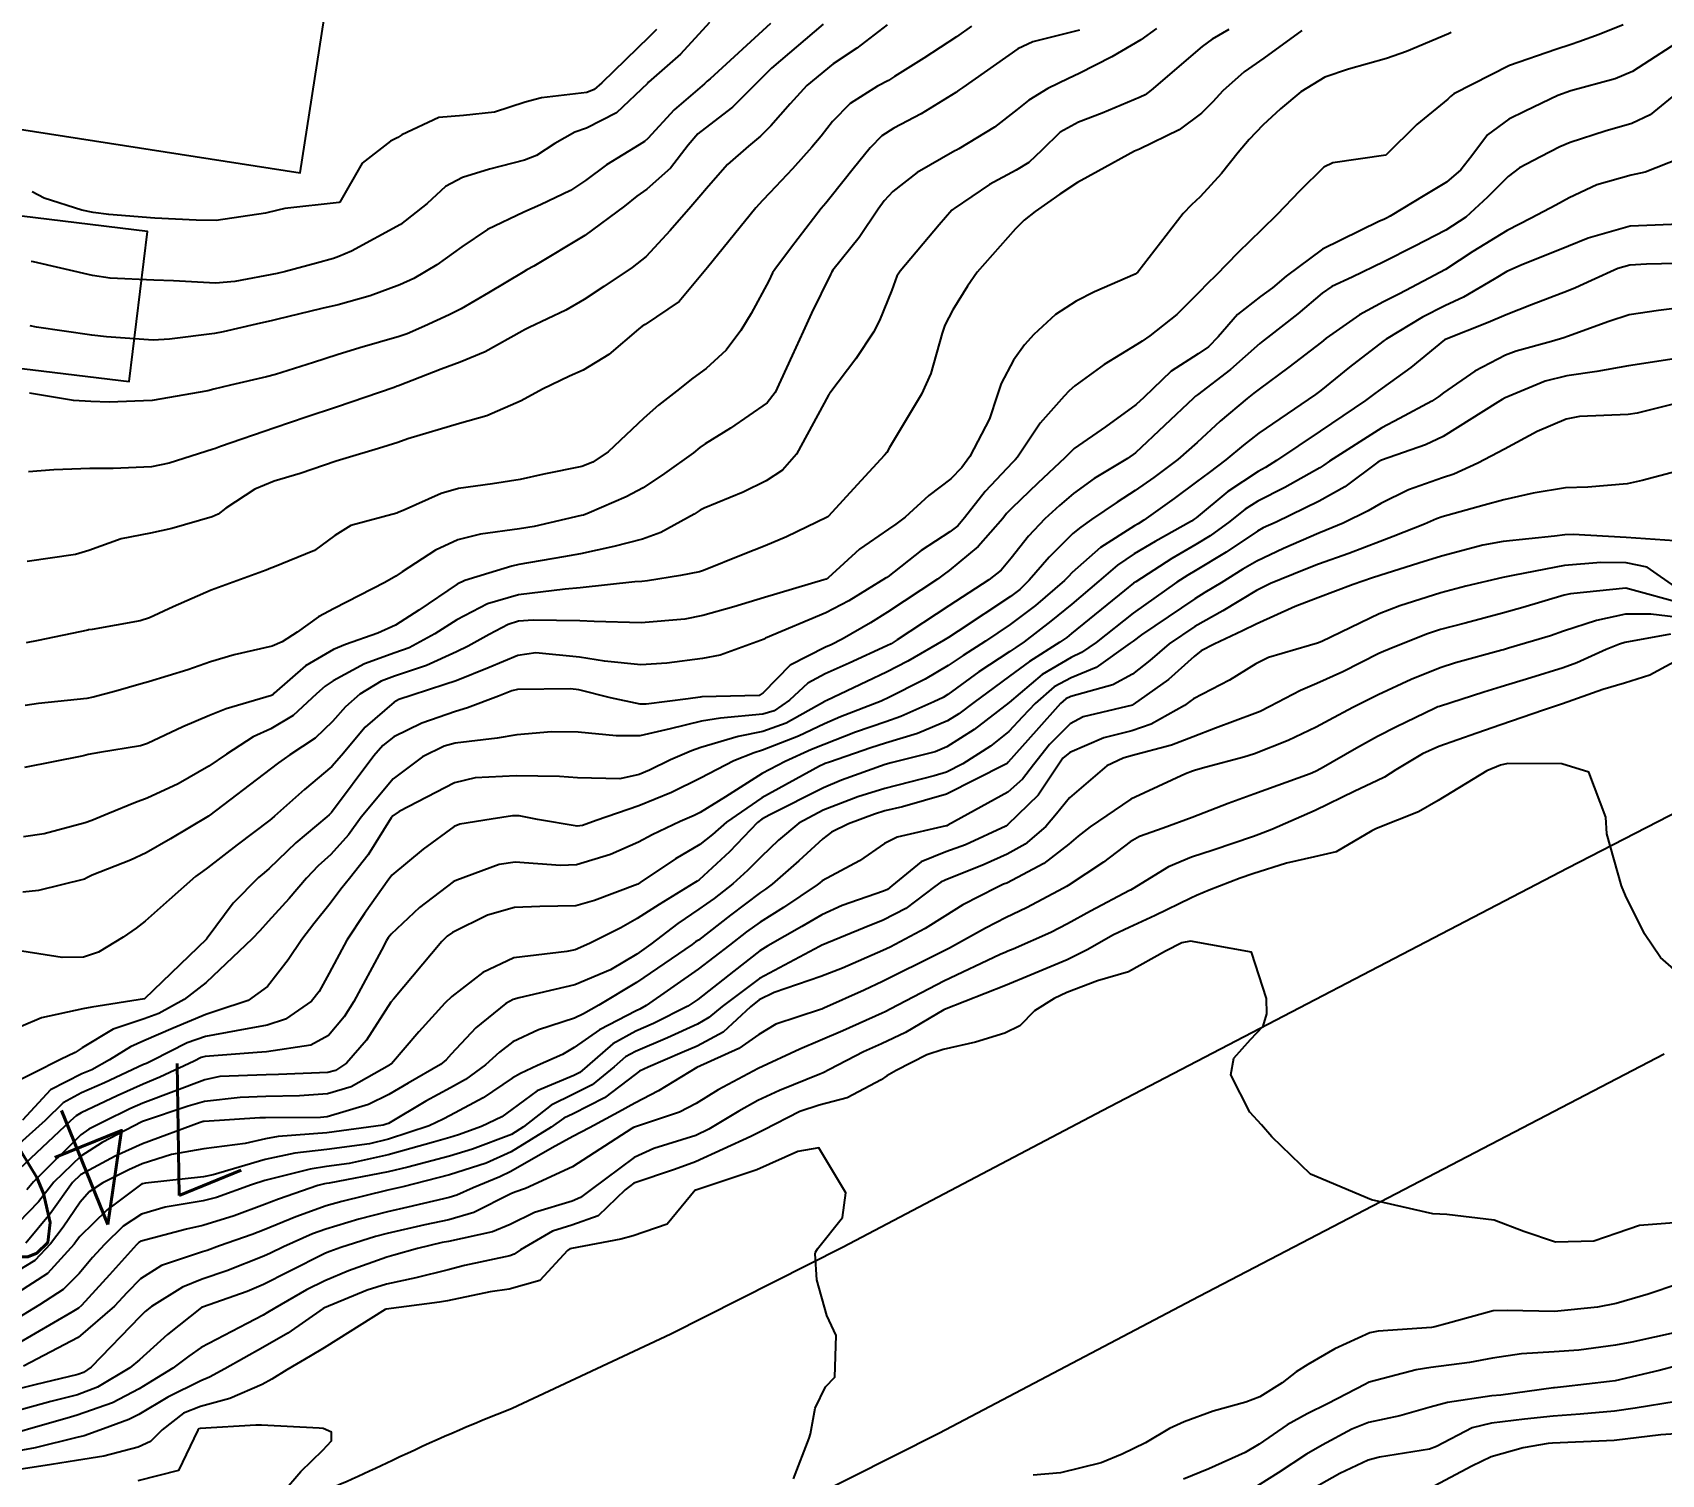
# Model space of a CAD drawing. Header units: metres. Extents: x 318500 to 325275, y 7408834 to 7428799.
# Drawn here: x 322639.7 to 322692.7, y 7418221.7 to 7418268.6 of the extents above; entities that cross this region are included whole.
import ezdxf
from ezdxf.enums import TextEntityAlignment as Align

# ---------------------------------------------------------------- set-up
doc = ezdxf.new("R2010")
doc.units = ezdxf.units.M
doc.header["$MEASUREMENT"] = 0
for name, color, linetype in [('Cotas', 45, 'Continuous'), ('Curvas de Nivel 1m', 11, 'Continuous'), ('Curvas de Nivel 5m', 15, 'Continuous'), ('Edificações', 30, 'Continuous'), ('Vias Primárias', 230, 'Continuous')]:
    doc.layers.add(name, color=color, linetype=linetype)
doc.styles.add('Style-STANDARD', font='STANDARD.shx')

msp = doc.modelspace()

# ---------------------------------------------------------------- linework, layer by layer
at = {"layer": 'Curvas de Nivel 1m', "flags": 128}
for points, elevation in [([(322691.471, 7418268.847), (322690.695, 7418268.531), (322690.032, 7418268.293), (322689.787, 7418268.208), (322689.285, 7418268.047), (322687.78, 7418267.523), (322685.962, 7418266.597), (322685.857, 7418266.511), (322685.767, 7418266.423), (322684.761, 7418265.603), (322683.771, 7418264.62), (322683.753, 7418264.607), (322682.028, 7418264.353), (322681.733, 7418264.213), (322680.946, 7418263.437), (322680.219, 7418262.672), (322679.705, 7418262.179), (322678.951, 7418261.434), (322678.227, 7418260.695), (322677.955, 7418260.428), (322677.682, 7418260.152), (322676.956, 7418259.425), (322676.074, 7418258.724), (322675.832, 7418258.553), (322675.656, 7418258.441), (322674.593, 7418257.799), (322673.635, 7418257.102), (322673.457, 7418256.938), (322673.29, 7418256.763), (322672.506, 7418255.886), (322671.774, 7418254.778), (322671.699, 7418254.689), (322671.607, 7418254.602), (322670.721, 7418253.665), (322670.047, 7418252.803), (322669.831, 7418252.551), (322669.573, 7418252.351), (322668.639, 7418251.748), (322667.551, 7418250.891), (322667.522, 7418250.869), (322667.483, 7418250.841), (322666.284, 7418250.111), (322665.539, 7418249.716), (322663.575, 7418248.889), (322663.548, 7418248.871), (322663.53, 7418248.865), (322662.096, 7418248.336), (322661.52, 7418248.228), (322660.365, 7418248.083), (322659.516, 7418248.02), (322658.336, 7418248.139), (322657.52, 7418248.275), (322656.1, 7418248.413), (322655.52, 7418248.324), (322654.582, 7418247.942), (322653.507, 7418247.509), (322653.146, 7418247.384), (322652.077, 7418247.041), (322651.65, 7418246.895), (322651.496, 7418246.808), (322650.553, 7418245.995), (322649.782, 7418245.075), (322649.466, 7418244.722), (322648.581, 7418243.967), (322647.598, 7418243.099), (322647.519, 7418243.029), (322647.448, 7418242.967), (322646.383, 7418242.168), (322645.424, 7418241.419), (322645.255, 7418241.3), (322645.027, 7418241.136), (322644.175, 7418240.382), (322643.398, 7418239.687), (322643.1, 7418239.458), (322642.677, 7418239.167), (322641.879, 7418238.681), (322641.383, 7418238.519), (322640.698, 7418238.505), (322639.385, 7418238.711)], 746), ([(322670.275, 7418268.803), (322669.786, 7418268.455), (322668.72, 7418267.766), (322667.773, 7418267.162), (322667.575, 7418267.039), (322667.223, 7418266.845), (322666.328, 7418266.288), (322665.753, 7418265.696), (322665.384, 7418265.227), (322665.082, 7418264.87), (322664.45, 7418264.158), (322663.717, 7418263.38), (322663.475, 7418263.132), (322663.26, 7418262.897), (322661.69, 7418260.946), (322660.762, 7418259.841), (322659.662, 7418259.099), (322659.56, 7418259.043), (322659.438, 7418258.943), (322658.483, 7418258.122), (322657.64, 7418257.615), (322657.202, 7418257.411), (322656.316, 7418256.99), (322655.626, 7418256.617), (322654.509, 7418256.123), (322653.619, 7418255.879), (322651.944, 7418255.376), (322651.612, 7418255.259), (322650.982, 7418255.059), (322649.932, 7418254.748), (322649.604, 7418254.647), (322648.437, 7418254.252), (322647.594, 7418254.001), (322646.957, 7418253.742), (322646.023, 7418253.123), (322645.773, 7418252.931), (322645.576, 7418252.84), (322644.264, 7418252.455), (322643.567, 7418252.304), (322642.615, 7418252.119), (322641.558, 7418251.74), (322641.133, 7418251.609), (322639.553, 7418251.388)], 752), ([(322667.537, 7418268.843), (322666.543, 7418268.091), (322665.777, 7418267.576), (322664.921, 7418266.873), (322664.372, 7418266.27), (322663.75, 7418265.556), (322663.414, 7418265.226), (322663.022, 7418264.901), (322662.343, 7418264.299), (322661.72, 7418263.6), (322661.409, 7418263.228), (322661.145, 7418262.926), (322660.478, 7418262.157), (322659.694, 7418261.311), (322659.239, 7418260.947), (322658.311, 7418260.33), (322657.674, 7418259.912), (322657.081, 7418259.567), (322655.884, 7418258.997), (322655.732, 7418258.925), (322655.658, 7418258.883), (322654.454, 7418258.206), (322653.643, 7418257.875), (322653.02, 7418257.648), (322651.631, 7418257.102), (322651.594, 7418257.087), (322651.492, 7418257.052), (322649.623, 7418256.403), (322648.633, 7418256.077), (322647.616, 7418255.737), (322645.843, 7418255.127), (322645.678, 7418255.06), (322645.609, 7418255.036), (322644.17, 7418254.583), (322643.6, 7418254.471), (322642.357, 7418254.414), (322641.598, 7418254.408), (322640.427, 7418254.368), (322639.596, 7418254.308)], 753), ([(322665.455, 7418268.865), (322663.775, 7418267.432), (322663.23, 7418266.898), (322662.5, 7418266.167), (322661.75, 7418265.596), (322661.374, 7418265.295), (322661.062, 7418264.927), (322660.479, 7418264.182), (322659.718, 7418263.503), (322659.393, 7418263.267), (322658.991, 7418262.951), (322657.7, 7418261.995), (322656.034, 7418260.995), (322655.814, 7418260.873), (322655.687, 7418260.8), (322654.563, 7418260.125), (322653.669, 7418259.61), (322653.283, 7418259.409), (322652.486, 7418259.038), (322651.914, 7418258.788), (322651.655, 7418258.702), (322650.379, 7418258.339), (322649.645, 7418258.108), (322648.873, 7418257.856), (322647.636, 7418257.471), (322647.346, 7418257.392), (322646.172, 7418257.122), (322645.629, 7418256.991), (322645.436, 7418256.941), (322643.625, 7418256.622), (322642.223, 7418256.575), (322641.624, 7418256.588), (322641.064, 7418256.628), (322639.627, 7418256.862)], 754), ([(322661.75, 7418268.92), (322660.813, 7418267.896), (322659.77, 7418266.978), (322659.731, 7418266.941), (322658.73, 7418265.981), (322657.748, 7418265.481), (322657.373, 7418265.349), (322656.722, 7418264.985), (322656.129, 7418264.599), (322655.732, 7418264.437), (322654.593, 7418264.146), (322653.723, 7418263.88), (322653.163, 7418263.583), (322652.565, 7418263.037), (322651.703, 7418262.353), (322650.107, 7418261.486), (322649.692, 7418261.304), (322649.526, 7418261.247), (322648.973, 7418261.087), (322647.962, 7418260.821), (322647.685, 7418260.76), (322646.308, 7418260.493), (322645.68, 7418260.444), (322644.314, 7418260.517), (322643.681, 7418260.541), (322642.251, 7418260.604), (322641.683, 7418260.687), (322639.764, 7418261.133), (322639.689, 7418261.15)], 756), ([(322685.881, 7418268.599), (322685.789, 7418268.547), (322684.424, 7418267.973), (322683.781, 7418267.75), (322682.544, 7418267.405), (322681.775, 7418267.145), (322680.99, 7418266.662), (322680.324, 7418266.109), (322679.754, 7418265.583), (322679.313, 7418265.118), (322678.946, 7418264.688), (322678.41, 7418264.013), (322677.718, 7418263.245), (322677.432, 7418262.986), (322677.157, 7418262.708), (322675.691, 7418260.797), (322675.597, 7418260.731), (322674.277, 7418260.155), (322673.676, 7418259.855), (322673.011, 7418259.425), (322672.301, 7418258.774), (322672.001, 7418258.43), (322671.647, 7418257.932), (322671.243, 7418257.179), (322671.106, 7418256.788), (322670.859, 7418256.028), (322670.227, 7418254.801), (322669.966, 7418254.443), (322669.599, 7418254.08), (322668.883, 7418253.529), (322668.113, 7418252.832), (322667.815, 7418252.597), (322667.574, 7418252.442), (322666.628, 7418251.785), (322665.617, 7418250.859), (322665.579, 7418250.831), (322665.55, 7418250.815), (322665.474, 7418250.786), (322663.543, 7418250.21), (322662.542, 7418249.907), (322661.537, 7418249.631), (322660.949, 7418249.513), (322659.534, 7418249.387), (322658.006, 7418249.434), (322657.535, 7418249.456), (322656.02, 7418249.478), (322655.534, 7418249.44), (322655.2, 7418249.337), (322654.584, 7418249.009), (322653.906, 7418248.634), (322653.521, 7418248.446), (322652.543, 7418248.006), (322651.509, 7418247.656), (322651.072, 7418247.491), (322650.38, 7418247.067), (322649.909, 7418246.659), (322649.487, 7418246.185), (322648.923, 7418245.641), (322648.101, 7418245.094), (322647.731, 7418244.834), (322647.465, 7418244.629), (322645.494, 7418243.129), (322645.467, 7418243.112), (322645.45, 7418243.097), (322644.22, 7418242.366), (322643.431, 7418241.91), (322642.919, 7418241.674), (322641.667, 7418241.178), (322641.502, 7418241.096), (322641.418, 7418241.053), (322639.928, 7418240.686), (322639.411, 7418240.627)], 747), ([(322681.026, 7418268.661), (322679.781, 7418267.765), (322679.151, 7418267.311), (322678.457, 7418266.693), (322678.125, 7418266.336), (322677.759, 7418265.966), (322677.032, 7418265.429), (322675.741, 7418264.799), (322675.692, 7418264.78), (322675.579, 7418264.732), (322674.396, 7418264.084), (322673.724, 7418263.72), (322673.147, 7418263.337), (322672.343, 7418262.774), (322671.992, 7418262.492), (322671.704, 7418262.204), (322670.461, 7418260.798), (322670.141, 7418260.345), (322669.671, 7418259.575), (322669.405, 7418259.073), (322669.32, 7418258.815), (322668.954, 7418257.506), (322668.648, 7418256.825), (322667.612, 7418255.09), (322667.519, 7418254.932), (322667.449, 7418254.842), (322666.562, 7418253.884), (322665.626, 7418252.86), (322665.601, 7418252.839), (322665.579, 7418252.825), (322664.261, 7418252.189), (322663.565, 7418251.896), (322662.844, 7418251.618), (322661.553, 7418251.091), (322661.424, 7418251.049), (322660.807, 7418250.927), (322659.734, 7418250.753), (322659.548, 7418250.736), (322659.325, 7418250.721), (322657.546, 7418250.534), (322657.054, 7418250.486), (322655.543, 7418250.297), (322654.536, 7418250.014), (322653.535, 7418249.494), (322652.815, 7418249.031), (322651.986, 7418248.581), (322651.52, 7418248.415), (322650.526, 7418248.053), (322649.506, 7418247.507), (322649.251, 7418247.335), (322648.966, 7418247.085), (322648.207, 7418246.376), (322647.483, 7418245.946), (322646.907, 7418245.68), (322646.039, 7418245.121), (322645.466, 7418244.725), (322644.473, 7418244.157), (322643.455, 7418243.691), (322643.075, 7418243.543), (322642.179, 7418243.173), (322641.664, 7418242.961), (322641.446, 7418242.887), (322640.11, 7418242.529), (322639.438, 7418242.43)], 748), ([(322678.643, 7418268.691), (322678.102, 7418268.381), (322677.784, 7418268.14), (322676.116, 7418266.725), (322675.922, 7418266.573), (322675.766, 7418266.49), (322674.531, 7418265.976), (322673.754, 7418265.682), (322673.163, 7418265.352), (322672.561, 7418264.772), (322672.144, 7418264.366), (322671.73, 7418264.113), (322670.863, 7418263.652), (322669.711, 7418262.873), (322669.675, 7418262.846), (322669.633, 7418262.811), (322669.224, 7418262.336), (322667.952, 7418260.836), (322667.852, 7418260.673), (322667.681, 7418260.215), (322667.283, 7418259.227), (322667.085, 7418258.846), (322666.517, 7418257.982), (322665.663, 7418256.86), (322665.649, 7418256.84), (322665.629, 7418256.801), (322664.578, 7418254.875), (322664.123, 7418254.361), (322663.597, 7418254.007), (322662.849, 7418253.643), (322661.583, 7418253.123), (322661.452, 7418253.052), (322661.251, 7418252.923), (322660.175, 7418252.33), (322659.568, 7418252.117), (322658.641, 7418251.877), (322657.56, 7418251.641), (322657, 7418251.537), (322655.554, 7418251.287), (322655.318, 7418251.238), (322654.574, 7418251.01), (322653.794, 7418250.771), (322653.546, 7418250.654), (322652.297, 7418249.798), (322651.533, 7418249.31), (322650.96, 7418249.059), (322649.915, 7418248.684), (322649.522, 7418248.525), (322648.61, 7418247.992), (322647.596, 7418247.099), (322647.547, 7418247.052), (322647.499, 7418247.029), (322646.025, 7418246.589), (322645.489, 7418246.38), (322644.619, 7418246.006), (322643.475, 7418245.469), (322643.245, 7418245.391), (322641.907, 7418245.176), (322641.537, 7418245.112), (322641.469, 7418245.091), (322641.335, 7418245.049), (322639.465, 7418244.686)], 749), ([(322673.789, 7418268.671), (322672.273, 7418268.287), (322671.783, 7418268.061), (322669.994, 7418266.807), (322669.861, 7418266.716), (322669.768, 7418266.648), (322668.638, 7418265.946), (322667.75, 7418265.482), (322667.355, 7418265.235), (322666.978, 7418264.848), (322666.424, 7418264.159), (322665.716, 7418263.26), (322665.534, 7418263.041), (322665.388, 7418262.865), (322664.385, 7418261.568), (322663.874, 7418260.887), (322663.804, 7418260.772), (322663.684, 7418260.522), (322663.108, 7418259.459), (322662.774, 7418258.903), (322662.3, 7418258.261), (322661.641, 7418257.669), (322661.214, 7418257.346), (322660.684, 7418256.929), (322660.092, 7418256.469), (322659.621, 7418256.05), (322658.454, 7418254.957), (322657.954, 7418254.615), (322657.603, 7418254.482), (322656.365, 7418254.222), (322655.596, 7418254.05), (322654.689, 7418253.913), (322653.591, 7418253.766), (322653.02, 7418253.597), (322651.788, 7418253.047), (322651.642, 7418252.986), (322651.579, 7418252.963), (322650.084, 7418252.561), (322649.567, 7418252.23), (322648.903, 7418251.743), (322647.551, 7418251.196), (322647.485, 7418251.167), (322647.333, 7418251.103), (322645.543, 7418250.452), (322644.303, 7418249.914), (322643.534, 7418249.555), (322643.235, 7418249.461), (322641.671, 7418249.179), (322641.547, 7418249.163), (322641.53, 7418249.156), (322639.916, 7418248.812), (322639.523, 7418248.742)], 751), ([(322660.031, 7418268.694), (322659.785, 7418268.457), (322658.253, 7418266.963), (322657.997, 7418266.736), (322657.765, 7418266.647), (322656.286, 7418266.469), (322655.76, 7418266.327), (322654.761, 7418266.004), (322653.753, 7418265.895), (322652.952, 7418265.832), (322651.743, 7418265.269), (322651.612, 7418265.181), (322651.37, 7418265.056), (322650.452, 7418264.346), (322649.73, 7418263.08), (322649.71, 7418263.07), (322647.94, 7418262.865), (322647.707, 7418262.817), (322647.314, 7418262.713), (322645.704, 7418262.485), (322645.05, 7418262.487), (322643.704, 7418262.558), (322642.21, 7418262.67), (322641.706, 7418262.736), (322641.337, 7418262.816), (322640.109, 7418263.204), (322639.713, 7418263.416)], 757), ([(322693.069, 7418266.501), (322692.353, 7418265.919), (322691.757, 7418265.634), (322690.895, 7418265.386), (322689.747, 7418265.02), (322689.415, 7418264.875), (322688.785, 7418264.554), (322688.108, 7418264.191), (322687.73, 7418263.909), (322687.058, 7418263.242), (322686.359, 7418262.59), (322685.706, 7418262.161), (322684.672, 7418261.639), (322683.695, 7418261.134), (322682.658, 7418260.635), (322682.002, 7418260.328), (322681.682, 7418260.113), (322680.887, 7418259.447), (322679.909, 7418258.676), (322679.768, 7418258.568), (322679.657, 7418258.477), (322678.699, 7418257.634), (322677.632, 7418256.812), (322677.567, 7418256.765), (322677.496, 7418256.702), (322675.612, 7418254.924), (322675.351, 7418254.734), (322674.268, 7418254.082), (322673.593, 7418253.6), (322673.143, 7418253.209), (322672.665, 7418252.769), (322672.131, 7418252.215), (322671.561, 7418251.491), (322671.237, 7418251.103), (322670.839, 7418250.791), (322669.541, 7418249.946), (322667.861, 7418248.835), (322667.658, 7418248.708), (322667.527, 7418248.645), (322666.293, 7418248.077), (322665.513, 7418247.737), (322664.952, 7418247.424), (322664.356, 7418246.877), (322663.854, 7418246.525), (322663.493, 7418246.421), (322662.113, 7418246.288), (322661.489, 7418246.19), (322660.477, 7418245.938), (322659.482, 7418245.717), (322658.718, 7418245.715), (322657.483, 7418245.837), (322656.616, 7418245.85), (322655.481, 7418245.746), (322654.845, 7418245.641), (322653.477, 7418245.476), (322653.119, 7418245.382), (322652.411, 7418245.036), (322651.463, 7418244.321), (322650.424, 7418243.065), (322650.014, 7418242.499), (322649.432, 7418241.859), (322649.024, 7418241.486), (322648.639, 7418241.088), (322648.077, 7418240.427), (322647.399, 7418239.67), (322647.124, 7418239.374), (322646.873, 7418239.108), (322645.376, 7418237.692), (322644.661, 7418237.141), (322643.836, 7418236.679), (322643.36, 7418236.506), (322642.358, 7418236.167), (322641.346, 7418235.563), (322641.118, 7418235.409), (322640.644, 7418235.19), (322639.78, 7418234.757), (322639.33, 7418234.523)], 744), ([(322693.324, 7418264.496), (322692.19, 7418264.056), (322691.731, 7418263.951), (322690.621, 7418263.637), (322689.72, 7418263.216), (322689.288, 7418262.975), (322688.488, 7418262.558), (322687.706, 7418262.155), (322686.586, 7418261.474), (322685.693, 7418260.891), (322685.509, 7418260.785), (322685.169, 7418260.605), (322684.202, 7418260.095), (322683.678, 7418259.832), (322682.897, 7418259.406), (322681.815, 7418258.648), (322681.729, 7418258.579), (322681.658, 7418258.523), (322680.604, 7418257.708), (322679.635, 7418256.997), (322679.456, 7418256.858), (322679.239, 7418256.684), (322678.363, 7418255.952), (322677.616, 7418255.257), (322676.993, 7418254.709), (322676.204, 7418254.118), (322675.595, 7418253.7), (322675.011, 7418253.317), (322674.178, 7418252.751), (322673.828, 7418252.504), (322673.573, 7418252.302), (322672.801, 7418251.528), (322672.153, 7418250.774), (322671.849, 7418250.475), (322671.545, 7418250.249), (322669.846, 7418249.119), (322669.531, 7418248.913), (322669.367, 7418248.812), (322668.209, 7418248.14), (322667.514, 7418247.785), (322666.872, 7418247.484), (322665.566, 7418246.859), (322665.52, 7418246.839), (322665.5, 7418246.83), (322664.245, 7418246.122), (322663.485, 7418245.861), (322662.688, 7418245.696), (322661.476, 7418245.337), (322661.17, 7418245.228), (322660.488, 7418244.93), (322659.804, 7418244.599), (322659.465, 7418244.461), (322658.831, 7418244.317), (322657.464, 7418244.344), (322656.878, 7418244.393), (322655.464, 7418244.412), (322654.125, 7418244.352), (322653.462, 7418244.184), (322651.656, 7418243.25), (322651.451, 7418243.115), (322651.398, 7418243.051), (322650.651, 7418241.842), (322650.041, 7418241.071), (322649.763, 7418240.727), (322649.408, 7418240.257), (322648.88, 7418239.603), (322648.49, 7418239.089), (322648.047, 7418238.43), (322647.375, 7418237.556), (322646.741, 7418237.109), (322645.723, 7418236.766), (322645.363, 7418236.653), (322644.3, 7418236.201), (322643.349, 7418235.789), (322642.917, 7418235.594), (322642.234, 7418235.171), (322641.662, 7418234.85), (322641.333, 7418234.718), (322640.318, 7418234.203), (322639.408, 7418233.209)], 743), ([(322693.591, 7418262.374), (322691.708, 7418262.291), (322690.334, 7418261.903), (322689.701, 7418261.644), (322688.162, 7418261.031), (322687.692, 7418260.819), (322687.283, 7418260.576), (322686.284, 7418259.988), (322685.677, 7418259.701), (322684.944, 7418259.334), (322683.765, 7418258.619), (322683.704, 7418258.575), (322683.659, 7418258.542), (322682.573, 7418257.709), (322681.635, 7418256.953), (322681.464, 7418256.821), (322681.229, 7418256.656), (322679.619, 7418255.563), (322679.128, 7418255.172), (322678.549, 7418254.691), (322678.013, 7418254.287), (322677.599, 7418253.981), (322676.866, 7418253.435), (322675.878, 7418252.726), (322675.695, 7418252.611), (322675.577, 7418252.543), (322674.472, 7418251.841), (322673.554, 7418251.026), (322673.426, 7418250.887), (322673.297, 7418250.763), (322672.354, 7418249.96), (322671.536, 7418249.332), (322670.731, 7418248.792), (322670, 7418248.325), (322669.518, 7418248.003), (322668.772, 7418247.561), (322667.501, 7418246.916), (322667.448, 7418246.894), (322667.333, 7418246.842), (322666.01, 7418246.337), (322665.489, 7418246.11), (322664.653, 7418245.702), (322663.475, 7418245.245), (322663.204, 7418245.164), (322662.541, 7418244.904), (322661.464, 7418244.336), (322660.517, 7418243.871), (322659.455, 7418243.442), (322658.061, 7418242.961), (322657.617, 7418242.798), (322657.447, 7418242.777), (322656.16, 7418242.989), (322655.562, 7418243.11), (322655.451, 7418243.116), (322655.342, 7418243.11), (322654.646, 7418243.008), (322653.63, 7418242.836), (322653.446, 7418242.762), (322652.438, 7418242.032), (322651.422, 7418241.177), (322651.363, 7418241.108), (322651.325, 7418241.051), (322650.527, 7418239.94), (322649.955, 7418239.072), (322649.379, 7418237.997), (322649.055, 7418237.401), (322648.805, 7418237.086), (322647.958, 7418236.497), (322647.358, 7418236.302), (322646.355, 7418236.114), (322645.352, 7418235.929), (322644.762, 7418235.725), (322643.633, 7418235.156), (322643.437, 7418235.06), (322643.338, 7418235.019), (322642.075, 7418234.426), (322641.324, 7418234.103), (322640.73, 7418233.777), (322640.138, 7418233.198), (322639.302, 7418232.458)], 742), ([(322693.696, 7418261.096), (322692.24, 7418261.056), (322691.695, 7418261.027), (322691.304, 7418260.914), (322690.448, 7418260.532), (322689.93, 7418260.294), (322689.685, 7418260.188), (322688.495, 7418259.741), (322687.673, 7418259.414), (322687.088, 7418259.16), (322685.66, 7418258.6), (322684.563, 7418257.694), (322683.636, 7418257.029), (322683.4, 7418256.857), (322683.088, 7418256.628), (322681.62, 7418255.631), (322680.203, 7418254.671), (322679.836, 7418254.447), (322679.605, 7418254.318), (322678.62, 7418253.664), (322677.582, 7418252.809), (322677.522, 7418252.76), (322677.428, 7418252.702), (322676.25, 7418252.04), (322675.564, 7418251.633), (322675.028, 7418251.268), (322674.416, 7418250.747), (322673.542, 7418249.996), (322672.862, 7418249.441), (322671.99, 7418248.775), (322671.718, 7418248.587), (322671.525, 7418248.455), (322670.516, 7418247.794), (322669.504, 7418247.063), (322669.349, 7418246.965), (322669.053, 7418246.817), (322667.977, 7418246.348), (322667.49, 7418246.174), (322666.501, 7418245.834), (322665.479, 7418245.436), (322665.076, 7418245.266), (322664.21, 7418244.879), (322663.466, 7418244.49), (322662.278, 7418243.727), (322661.453, 7418243.225), (322661.25, 7418243.124), (322660.797, 7418242.927), (322659.888, 7418242.491), (322659.44, 7418242.257), (322658.537, 7418241.85), (322657.428, 7418241.523), (322656.906, 7418241.5), (322655.429, 7418241.604), (322654.906, 7418241.527), (322653.534, 7418241.019), (322653.453, 7418240.986), (322653.419, 7418240.969), (322652.318, 7418240.125), (322651.393, 7418239.259), (322651.297, 7418239.145), (322651.24, 7418239.052), (322651.08, 7418238.747), (322650.187, 7418237.068), (322649.866, 7418236.569), (322649.353, 7418235.967), (322648.779, 7418235.656), (322647.345, 7418235.434), (322647.039, 7418235.41), (322645.342, 7418235.286), (322645.221, 7418235.253), (322644.991, 7418235.135), (322643.874, 7418234.61), (322643.328, 7418234.379), (322642.485, 7418234.006), (322641.314, 7418233.451), (322641.145, 7418233.35), (322640.965, 7418233.185), (322639.294, 7418231.614)], 741), ([(322693.14, 7418257.983), (322691.652, 7418257.754), (322690.618, 7418257.563), (322689.643, 7418257.427), (322688.934, 7418257.258), (322687.632, 7418256.71), (322687.542, 7418256.661), (322687.403, 7418256.573), (322685.619, 7418255.457), (322685.043, 7418255.179), (322683.611, 7418254.686), (322683.495, 7418254.622), (322682.418, 7418253.817), (322681.59, 7418253.348), (322681.123, 7418253.121), (322680.185, 7418252.671), (322679.769, 7418252.486), (322679.575, 7418252.376), (322678.562, 7418251.694), (322677.556, 7418251.085), (322677.315, 7418250.942), (322676.954, 7418250.709), (322675.54, 7418249.701), (322674.334, 7418248.748), (322673.858, 7418248.422), (322673.522, 7418248.258), (322672.578, 7418247.706), (322671.5, 7418246.794), (322670.366, 7418245.917), (322669.478, 7418245.352), (322669.095, 7418245.197), (322667.66, 7418244.837), (322667.469, 7418244.784), (322666.046, 7418244.272), (322665.462, 7418244.025), (322663.715, 7418243.148), (322663.451, 7418243.001), (322663.311, 7418242.892), (322662.402, 7418241.939), (322661.422, 7418241.035), (322661.356, 7418240.985), (322661.245, 7418240.922), (322660.11, 7418240.233), (322659.402, 7418239.772), (322658.872, 7418239.474), (322657.852, 7418238.963), (322657.388, 7418238.755), (322657.116, 7418238.703), (322655.385, 7418238.497), (322654.383, 7418238.013), (322653.372, 7418237.234), (322653.144, 7418237.023), (322652.302, 7418236.09), (322651.408, 7418235.049), (322651.369, 7418235.02), (322651.339, 7418235.001), (322650.097, 7418234.3), (322649.325, 7418234.069), (322648.413, 7418233.999), (322647.323, 7418233.983), (322646.481, 7418233.954), (322645.32, 7418233.814), (322644.792, 7418233.664), (322643.31, 7418233.173), (322643.284, 7418233.16), (322641.991, 7418232.485), (322641.299, 7418232.038), (322640.428, 7418231.193), (322639.921, 7418230.56), (322639.27, 7418229.887)], 739), ([(322693.06, 7418256.499), (322691.936, 7418256.215), (322691.635, 7418256.168), (322690.06, 7418256.102), (322689.625, 7418256.022), (322688.678, 7418255.611), (322687.615, 7418255.039), (322686.753, 7418254.583), (322685.968, 7418254.232), (322685.603, 7418254.103), (322684.493, 7418253.714), (322683.59, 7418253.273), (322683.178, 7418253.035), (322682.366, 7418252.638), (322681.813, 7418252.41), (322681.575, 7418252.311), (322680.424, 7418251.81), (322679.561, 7418251.402), (322679.101, 7418251.141), (322678.394, 7418250.692), (322677.869, 7418250.374), (322677.545, 7418250.174), (322675.803, 7418248.996), (322675.531, 7418248.8), (322675.442, 7418248.731), (322674.327, 7418247.939), (322673.513, 7418247.599), (322672.961, 7418247.313), (322672.344, 7418246.772), (322671.937, 7418246.332), (322671.486, 7418245.859), (322670.893, 7418245.374), (322669.995, 7418244.802), (322669.467, 7418244.537), (322669.062, 7418244.412), (322667.462, 7418244.001), (322666.582, 7418243.726), (322665.454, 7418243.299), (322664.663, 7418242.872), (322663.998, 7418242.326), (322663.433, 7418241.782), (322662.988, 7418241.335), (322662.508, 7418240.904), (322661.902, 7418240.423), (322661.407, 7418240.076), (322660.719, 7418239.608), (322659.844, 7418238.935), (322659.387, 7418238.608), (322658.529, 7418238.1), (322657.376, 7418237.611), (322655.566, 7418237.191), (322655.371, 7418237.136), (322655.13, 7418237.002), (322654.152, 7418236.218), (322653.345, 7418235.359), (322653.19, 7418235.175), (322652.997, 7418235.025), (322651.953, 7418234.418), (322651.325, 7418234.048), (322650.66, 7418233.72), (322649.314, 7418233.325), (322649.097, 7418233.298), (322647.313, 7418233.293), (322647.127, 7418233.289), (322645.311, 7418233.171), (322645.276, 7418233.165), (322645.186, 7418233.132), (322643.303, 7418232.438), (322642.422, 7418232.045), (322641.293, 7418231.435), (322641.026, 7418231.184), (322640.305, 7418230.164), (322639.507, 7418229.206)], 738), ([(322693.609, 7418254.427), (322692.095, 7418254.02), (322691.601, 7418253.908), (322690.328, 7418253.804), (322689.599, 7418253.778), (322688.545, 7418253.607), (322687.592, 7418253.391), (322686.954, 7418253.215), (322685.584, 7418252.834), (322685.408, 7418252.776), (322685.011, 7418252.606), (322683.991, 7418252.199), (322683.571, 7418252.036), (322682.551, 7418251.649), (322681.56, 7418251.296), (322681.096, 7418251.118), (322679.999, 7418250.673), (322679.548, 7418250.439), (322678.453, 7418249.779), (322677.536, 7418249.277), (322676.705, 7418248.712), (322676.077, 7418248.166), (322675.515, 7418247.719), (322674.872, 7418247.378), (322673.504, 7418246.995), (322673.344, 7418246.92), (322673.168, 7418246.763), (322672.376, 7418245.881), (322671.471, 7418244.857), (322671.432, 7418244.819), (322671.37, 7418244.782), (322669.46, 7418243.82), (322668.033, 7418243.409), (322667.454, 7418243.27), (322667.125, 7418243.171), (322666.276, 7418242.852), (322665.727, 7418242.576), (322665.442, 7418242.359), (322664.659, 7418241.644), (322663.796, 7418240.884), (322663.578, 7418240.727), (322663.416, 7418240.616), (322662.431, 7418239.878), (322661.392, 7418239.073), (322661.302, 7418239.011), (322661.184, 7418238.922), (322659.377, 7418237.686), (322658.156, 7418236.958), (322657.659, 7418236.672), (322657.363, 7418236.529), (322656.189, 7418236.156), (322655.351, 7418235.761), (322654.925, 7418235.426), (322654.462, 7418235.009), (322653.813, 7418234.535), (322653.329, 7418234.267), (322652.526, 7418233.828), (322651.311, 7418233.103), (322651.272, 7418233.089), (322651.14, 7418233.053), (322649.307, 7418232.797), (322647.723, 7418232.679), (322647.305, 7418232.609), (322646.643, 7418232.449), (322645.301, 7418232.275), (322644.249, 7418232.096), (322643.296, 7418231.791), (322642.861, 7418231.598), (322642.021, 7418231.173), (322641.578, 7418230.884), (322641.28, 7418230.54), (322640.725, 7418229.731), (322640.319, 7418229.194), (322639.802, 7418228.652), (322639.247, 7418228.311)], 737), ([(322693.141, 7418252.062), (322691.576, 7418252.167), (322689.847, 7418252.268), (322689.577, 7418252.257), (322689.244, 7418252.212), (322687.575, 7418252.035), (322686.909, 7418251.919), (322685.564, 7418251.563), (322684.832, 7418251.336), (322683.555, 7418250.931), (322683.323, 7418250.854), (322682.687, 7418250.633), (322681.546, 7418250.205), (322680.801, 7418249.92), (322679.537, 7418249.345), (322679.093, 7418249.126), (322678.168, 7418248.694), (322677.748, 7418248.477), (322677.524, 7418248.295), (322676.681, 7418247.544), (322675.53, 7418246.73), (322675.513, 7418246.717), (322673.911, 7418246.337), (322673.49, 7418246.105), (322672.814, 7418245.432), (322672.294, 7418244.772), (322671.939, 7418244.301), (322671.461, 7418243.887), (322669.507, 7418242.809), (322669.469, 7418242.79), (322669.45, 7418242.785), (322667.856, 7418242.421), (322667.441, 7418242.208), (322666.636, 7418241.644), (322665.422, 7418240.996), (322665.345, 7418240.937), (322665.251, 7418240.863), (322664.159, 7418240.129), (322663.401, 7418239.651), (322662.955, 7418239.338), (322662.403, 7418238.905), (322661.382, 7418238.127), (322659.688, 7418236.937), (322659.484, 7418236.824), (322659.367, 7418236.772), (322658.17, 7418236.146), (322657.349, 7418235.578), (322656.969, 7418235.352), (322656.156, 7418234.988), (322655.599, 7418234.733), (322655.334, 7418234.576), (322654.391, 7418233.942), (322653.315, 7418233.367), (322653.091, 7418233.246), (322652.629, 7418233.03), (322651.305, 7418232.589), (322650.689, 7418232.444), (322649.302, 7418232.253), (322648.258, 7418232.133), (322647.298, 7418231.929), (322645.605, 7418231.437), (322645.292, 7418231.373), (322643.402, 7418231.158), (322643.306, 7418231.144), (322643.29, 7418231.142), (322642.153, 7418230.295), (322641.264, 7418229.427), (322641.156, 7418229.287), (322641.081, 7418229.183), (322640.22, 7418228.22), (322639.236, 7418227.591)], 736), ([(322693.552, 7418249.979), (322691.56, 7418250.52), (322689.762, 7418250.333), (322689.556, 7418250.292), (322688.216, 7418249.894), (322687.547, 7418249.706), (322686.338, 7418249.384), (322685.536, 7418249.169), (322685.108, 7418249.031), (322684.047, 7418248.615), (322683.684, 7418248.462), (322683.527, 7418248.392), (322682.356, 7418247.799), (322681.512, 7418247.418), (322680.979, 7418247.187), (322679.979, 7418246.673), (322679.665, 7418246.51), (322679.496, 7418246.443), (322678.218, 7418245.964), (322677.485, 7418245.679), (322676.783, 7418245.408), (322675.475, 7418245.065), (322675.215, 7418244.993), (322674.677, 7418244.742), (322673.459, 7418243.695), (322673.045, 7418243.173), (322672.698, 7418242.768), (322672.02, 7418242.195), (322671.436, 7418241.86), (322670.69, 7418241.532), (322669.423, 7418241.023), (322669.278, 7418240.956), (322669.088, 7418240.815), (322668.137, 7418240.101), (322667.403, 7418239.715), (322666.78, 7418239.466), (322665.39, 7418238.89), (322665.372, 7418238.879), (322665.334, 7418238.861), (322663.379, 7418237.818), (322662.167, 7418236.908), (322661.732, 7418236.547), (322661.361, 7418236.331), (322660.391, 7418235.893), (322659.348, 7418235.449), (322659.02, 7418235.27), (322658.648, 7418234.95), (322657.935, 7418234.357), (322657.326, 7418234.055), (322656.597, 7418233.704), (322655.697, 7418232.994), (322655.308, 7418232.751), (322654.042, 7418232.273), (322653.3, 7418232.042), (322651.938, 7418231.682), (322651.295, 7418231.531), (322649.376, 7418231.164), (322649.291, 7418231.151), (322649.229, 7418231.142), (322649.009, 7418231.083), (322647.735, 7418230.643), (322647.281, 7418230.471), (322646.29, 7418230.099), (322645.27, 7418229.788), (322644.743, 7418229.663), (322643.262, 7418229.277), (322643.188, 7418229.234), (322643.112, 7418229.161), (322642.235, 7418228.176), (322641.328, 7418227.179), (322641.229, 7418227.095), (322641.01, 7418226.965), (322639.217, 7418225.925)], 734), ([(322693.546, 7418249.532), (322692.377, 7418249.678), (322691.547, 7418249.67), (322690.605, 7418249.468), (322689.539, 7418249.119), (322689.11, 7418248.973), (322687.748, 7418248.567), (322687.583, 7418248.516), (322687.529, 7418248.502), (322686.021, 7418248.094), (322685.52, 7418247.93), (322684.578, 7418247.545), (322683.506, 7418247.049), (322683.223, 7418246.906), (322682.682, 7418246.632), (322681.914, 7418246.223), (322681.49, 7418245.995), (322680.582, 7418245.565), (322679.477, 7418245.133), (322679.135, 7418245.023), (322677.905, 7418244.696), (322677.568, 7418244.6), (322677.469, 7418244.564), (322677.243, 7418244.479), (322675.459, 7418243.658), (322674.134, 7418242.75), (322673.75, 7418242.451), (322673.441, 7418242.193), (322672.633, 7418241.567), (322671.422, 7418240.926), (322671.319, 7418240.884), (322671.103, 7418240.785), (322669.997, 7418240.215), (322669.406, 7418239.85), (322668.771, 7418239.447), (322667.628, 7418238.836), (322667.389, 7418238.729), (322666.077, 7418238.16), (322665.38, 7418237.889), (322663.858, 7418237.366), (322663.372, 7418237.128), (322663.084, 7418236.894), (322662.193, 7418236.072), (322661.35, 7418235.615), (322660.86, 7418235.413), (322659.758, 7418234.936), (322659.475, 7418234.802), (322659.336, 7418234.701), (322658.337, 7418233.943), (322657.317, 7418233.423), (322657.016, 7418233.273), (322656.601, 7418232.981), (322655.302, 7418232.178), (322654.491, 7418231.816), (322653.294, 7418231.43), (322651.778, 7418231.043), (322651.385, 7418230.952), (322651.288, 7418230.93), (322649.787, 7418230.568), (322649.28, 7418230.421), (322648.298, 7418230.067), (322647.268, 7418229.646), (322646.879, 7418229.493), (322645.81, 7418229.122), (322645.409, 7418228.976), (322645.257, 7418228.926), (322643.921, 7418228.479), (322643.243, 7418228.053), (322642.794, 7418227.6), (322642.393, 7418227.163), (322641.22, 7418226.138), (322639.436, 7418225.207)], 733), ([(322693.013, 7418249.023), (322691.534, 7418248.754), (322691.356, 7418248.698), (322690.92, 7418248.526), (322689.967, 7418248.092), (322689.521, 7418247.926), (322688.468, 7418247.603), (322687.511, 7418247.312), (322686.946, 7418247.14), (322685.501, 7418246.672), (322685.447, 7418246.654), (322685.341, 7418246.602), (322684.098, 7418246.007), (322683.486, 7418245.69), (322682.801, 7418245.31), (322681.648, 7418244.647), (322681.469, 7418244.551), (322681.295, 7418244.48), (322679.461, 7418243.813), (322678.631, 7418243.516), (322677.454, 7418243.053), (322676.514, 7418242.714), (322675.736, 7418242.435), (322675.443, 7418242.265), (322674.571, 7418241.605), (322673.421, 7418240.849), (322673.368, 7418240.814), (322673.274, 7418240.761), (322672.063, 7418240.121), (322671.405, 7418239.804), (322670.731, 7418239.459), (322669.558, 7418238.807), (322669.389, 7418238.72), (322669.197, 7418238.622), (322667.379, 7418237.723), (322666.779, 7418237.443), (322665.473, 7418236.859), (322665.404, 7418236.825), (322665.369, 7418236.814), (322663.909, 7418236.334), (322663.357, 7418236.001), (322662.708, 7418235.541), (322661.34, 7418234.924), (322660.09, 7418234.171), (322659.322, 7418233.764), (322658.794, 7418233.472), (322657.851, 7418232.962), (322657.307, 7418232.685), (322656.631, 7418232.307), (322655.295, 7418231.537), (322654.932, 7418231.365), (322654.066, 7418231.012), (322653.529, 7418230.775), (322653.285, 7418230.696), (322651.939, 7418230.382), (322651.278, 7418230.23), (322650.344, 7418229.994), (322649.269, 7418229.666), (322648.841, 7418229.509), (322647.891, 7418229.094), (322647.469, 7418228.886), (322647.255, 7418228.787), (322646.056, 7418228.31), (322645.244, 7418228.036), (322644.604, 7418227.775), (322643.598, 7418227.146), (322643.39, 7418226.987), (322643.227, 7418226.828), (322641.637, 7418225.174), (322641.386, 7418224.998), (322641.206, 7418224.936), (322639.801, 7418224.601), (322639.199, 7418224.452)], 732), ([(322693.528, 7418248.328), (322692.341, 7418247.685), (322691.514, 7418247.433), (322690.815, 7418247.222), (322689.503, 7418246.752), (322689.343, 7418246.702), (322688.886, 7418246.549), (322687.495, 7418246.068), (322686.71, 7418245.804), (322685.482, 7418245.369), (322684.952, 7418245.131), (322684.076, 7418244.614), (322683.713, 7418244.372), (322683.466, 7418244.249), (322682.744, 7418243.912), (322681.456, 7418243.284), (322680.045, 7418242.671), (322679.619, 7418242.505), (322679.446, 7418242.444), (322678.139, 7418241.993), (322677.436, 7418241.763), (322676.688, 7418241.454), (322675.5, 7418240.729), (322675.453, 7418240.696), (322675.419, 7418240.684), (322674.143, 7418240.015), (322673.403, 7418239.597), (322672.852, 7418239.312), (322671.627, 7418238.778), (322671.459, 7418238.71), (322671.389, 7418238.682), (322671.209, 7418238.604), (322669.379, 7418237.735), (322667.649, 7418236.836), (322667.469, 7418236.738), (322667.368, 7418236.689), (322666.09, 7418236.122), (322665.354, 7418235.801), (322664.696, 7418235.523), (322663.34, 7418234.89), (322662.038, 7418234.201), (322661.323, 7418233.757), (322660.772, 7418233.472), (322659.311, 7418232.986), (322659.281, 7418232.97), (322659.231, 7418232.941), (322657.297, 7418231.694), (322655.77, 7418230.993), (322655.416, 7418230.87), (322655.287, 7418230.812), (322654.081, 7418230.209), (322653.274, 7418229.973), (322652.497, 7418229.807), (322651.267, 7418229.529), (322650.89, 7418229.431), (322649.764, 7418229.072), (322649.397, 7418228.939), (322649.257, 7418228.88), (322648.061, 7418228.279), (322647.241, 7418227.861), (322646.712, 7418227.633), (322645.257, 7418227.13), (322645.23, 7418227.113), (322644.12, 7418226.242), (322643.213, 7418225.416), (322642.896, 7418225.155), (322641.849, 7418224.522), (322641.196, 7418224.279), (322640.331, 7418224.055), (322639.188, 7418223.745)], 731), ([(322693.281, 7418229.885), (322692.004, 7418229.785), (322691.275, 7418229.536), (322690.523, 7418229.276), (322689.271, 7418229.244), (322688.243, 7418229.588), (322687.281, 7418229.964), (322685.738, 7418230.138), (322685.283, 7418230.165), (322683.29, 7418230.62), (322681.302, 7418231.451), (322680.045, 7418232.669), (322679.708, 7418233.058), (322679.328, 7418233.476), (322678.715, 7418234.686), (322678.809, 7418235.225), (322679.357, 7418235.839), (322679.765, 7418236.273), (322679.882, 7418236.672), (322679.873, 7418237.168), (322679.39, 7418238.68), (322677.395, 7418239.033), (322677.115, 7418238.983), (322676.59, 7418238.712), (322675.383, 7418238.036), (322674.379, 7418237.744), (322673.376, 7418237.361), (322672.965, 7418237.174), (322672.323, 7418236.77), (322671.852, 7418236.286), (322671.359, 7418236.041), (322670.402, 7418235.747), (322669.351, 7418235.512), (322668.824, 7418235.341), (322667.823, 7418234.833), (322667.523, 7418234.651), (322667.335, 7418234.524), (322666.235, 7418233.942), (322665.323, 7418233.699), (322664.691, 7418233.498), (322663.509, 7418232.887), (322663.309, 7418232.786), (322663.097, 7418232.682), (322661.299, 7418231.859), (322660.616, 7418231.608), (322659.292, 7418231.158), (322659.007, 7418230.944), (322658.13, 7418230.104), (322657.272, 7418229.791), (322656.647, 7418229.602), (322655.605, 7418228.995), (322655.402, 7418228.854), (322655.257, 7418228.801), (322653.786, 7418228.48), (322653.25, 7418228.343), (322652.197, 7418228.084), (322651.242, 7418227.876), (322650.615, 7418227.683), (322649.23, 7418227.108), (322649.212, 7418227.098), (322649.184, 7418227.08), (322648.035, 7418226.278), (322647.217, 7418225.815), (322645.985, 7418225.118), (322645.482, 7418224.849), (322645.204, 7418224.727), (322644.137, 7418224.199), (322643.187, 7418223.635), (322642.863, 7418223.476), (322642.036, 7418223.167), (322641.406, 7418222.947), (322641.176, 7418222.884), (322639.814, 7418222.557), (322639.168, 7418222.434)], 729), ([(322664.488, 7418221.542), (322664.992, 7418222.863), (322665.037, 7418223.007), (322665.195, 7418223.843), (322665.523, 7418224.54), (322665.825, 7418224.854), (322665.869, 7418226.208), (322665.566, 7418226.857), (322665.247, 7418228.014), (322665.186, 7418228.861), (322665.2, 7418228.922), (322665.262, 7418229.026), (322666.082, 7418230.048), (322666.193, 7418230.851), (322665.305, 7418232.317), (322664.623, 7418232.19), (322663.297, 7418231.597), (322661.306, 7418230.935), (322661.29, 7418230.931), (322660.373, 7418229.829), (322659.268, 7418229.447), (322658.868, 7418229.343), (322657.261, 7418229.042), (322657.204, 7418229.028), (322657.135, 7418228.972), (322656.235, 7418227.996), (322655.241, 7418227.711), (322654.621, 7418227.624), (322653.235, 7418227.334), (322652.969, 7418227.289), (322651.23, 7418227.064), (322651.197, 7418227.05), (322649.217, 7418225.806), (322648.76, 7418225.539), (322648.005, 7418225.092), (322647.518, 7418224.783), (322647.203, 7418224.612), (322646.151, 7418224.16), (322645.191, 7418223.895), (322644.643, 7418223.681), (322643.948, 7418223.142), (322643.563, 7418222.757), (322643.171, 7418222.572), (322642.055, 7418222.279), (322641.164, 7418222.135), (322640.343, 7418222.012), (322639.159, 7418221.829)], 728), ([(322693.254, 7418227.879), (322692.293, 7418227.547), (322691.247, 7418227.245), (322690.642, 7418227.13), (322689.245, 7418226.99), (322687.706, 7418227.024), (322687.244, 7418227.007), (322685.755, 7418226.592), (322685.35, 7418226.487), (322685.238, 7418226.471), (322683.506, 7418226.348), (322683.235, 7418226.291), (322682.093, 7418225.771), (322681.219, 7418225.265), (322680.843, 7418225.028), (322680.378, 7418224.662), (322679.661, 7418224.215), (322679.2, 7418224.035), (322678.137, 7418223.749), (322677.19, 7418223.394), (322676.717, 7418223.177), (322675.933, 7418222.719), (322675.176, 7418222.346), (322674.495, 7418222.062), (322673.17, 7418221.737), (322672.279, 7418221.659)], 728), ([(322693.237, 7418226.311), (322691.754, 7418225.99), (322691.231, 7418225.894), (322690.029, 7418225.731), (322689.227, 7418225.671), (322688.168, 7418225.614), (322687.223, 7418225.467), (322686.478, 7418225.325), (322685.218, 7418225.162), (322684.737, 7418225.085), (322683.211, 7418224.685), (322683.168, 7418224.663), (322683.091, 7418224.622), (322681.856, 7418223.985), (322681.195, 7418223.655), (322680.548, 7418223.301), (322679.639, 7418222.673), (322679.177, 7418222.398), (322677.995, 7418221.868), (322677.168, 7418221.536)], 727), ([(322693.221, 7418225.219), (322692.645, 7418225.072), (322691.213, 7418224.734), (322691.028, 7418224.707), (322689.535, 7418224.537), (322689.245, 7418224.505), (322689.209, 7418224.505), (322687.501, 7418224.27), (322687.205, 7418224.239), (322685.761, 7418224.032), (322685.199, 7418223.874), (322684.207, 7418223.597), (322683.191, 7418223.374), (322682.652, 7418223.164), (322681.686, 7418222.642), (322681.177, 7418222.343), (322680.25, 7418221.743), (322679.164, 7418221.054)], 726), ([(322647.859, 7418221.089), (322648.459, 7418221.782), (322649.171, 7418222.475), (322649.459, 7418222.784), (322649.46, 7418223.067), (322649.182, 7418223.186), (322649.058, 7418223.196), (322647.183, 7418223.291), (322646.999, 7418223.286), (322645.181, 7418223.179), (322645.144, 7418223.166), (322645.111, 7418223.131), (322644.478, 7418221.819), (322643.155, 7418221.484)], 727), ([(322693.188, 7418223.003), (322692.704, 7418222.98), (322691.184, 7418222.796), (322690.931, 7418222.776), (322689.182, 7418222.703), (322689.034, 7418222.691), (322688.219, 7418222.554), (322687.177, 7418222.257), (322686.55, 7418221.955), (322685.166, 7418221.22)], 724)]:
    msp.add_lwpolyline(points, dxfattribs=dict(at, elevation=elevation))
at = {"layer": 'Curvas de Nivel 5m', "flags": 128}
for points, elevation in [([(322663.734, 7418268.891), (322661.772, 7418267.091), (322661.682, 7418267.01), (322661.585, 7418266.922), (322660.604, 7418266.084), (322659.743, 7418265.144), (322659.636, 7418265.047), (322659.467, 7418264.944), (322658.403, 7418264.286), (322657.722, 7418263.778), (322657.236, 7418263.459), (322656.259, 7418262.992), (322655.708, 7418262.751), (322654.531, 7418262.183), (322653.696, 7418261.621), (322652.883, 7418261.032), (322652.13, 7418260.596), (322651.68, 7418260.385), (322650.712, 7418260.026), (322649.67, 7418259.738), (322649.141, 7418259.612), (322647.662, 7418259.255), (322647.538, 7418259.226), (322647, 7418259.11), (322645.927, 7418258.855), (322645.655, 7418258.804), (322644.186, 7418258.618), (322643.651, 7418258.587), (322642.137, 7418258.69), (322641.654, 7418258.748), (322639.854, 7418259.01), (322639.658, 7418259.048)], 755), ([(322693.593, 7418268.493), (322691.778, 7418267.327), (322691.217, 7418267.084), (322689.772, 7418266.702), (322689.352, 7418266.546), (322688.289, 7418266.035), (322687.758, 7418265.771), (322687.066, 7418265.264), (322686.555, 7418264.588), (322686.2, 7418264.126), (322685.727, 7418263.729), (322685.023, 7418263.304), (322683.891, 7418262.618), (322683.774, 7418262.555), (322683.709, 7418262.524), (322683.529, 7418262.444), (322681.699, 7418261.552), (322680.512, 7418260.668), (322680.069, 7418260.289), (322679.68, 7418260.004), (322678.933, 7418259.425), (322678.302, 7418258.694), (322677.987, 7418258.365), (322677.652, 7418258.137), (322676.775, 7418257.581), (322675.882, 7418256.726), (322675.628, 7418256.492), (322674.64, 7418255.764), (322673.613, 7418255.057), (322673.459, 7418254.914), (322673.317, 7418254.763), (322672.433, 7418253.936), (322671.585, 7418253.122), (322671.42, 7418252.945), (322671.29, 7418252.784), (322670.492, 7418251.87), (322669.554, 7418251.089), (322669.392, 7418250.973), (322669.166, 7418250.816), (322667.539, 7418249.736), (322666.988, 7418249.393), (322666.065, 7418248.855), (322665.711, 7418248.674), (322665.526, 7418248.604), (322664.375, 7418248.019), (322663.503, 7418247.111), (322663.37, 7418247.024), (322661.501, 7418246.982), (322661.448, 7418246.974), (322661.056, 7418246.924), (322659.688, 7418246.747), (322659.497, 7418246.742), (322658.532, 7418246.955), (322657.504, 7418247.21), (322657.235, 7418247.243), (322655.503, 7418247.222), (322655.323, 7418247.182), (322654.885, 7418247.006), (322653.885, 7418246.625), (322653.492, 7418246.505), (322652.396, 7418246.127), (322651.479, 7418245.678), (322651.126, 7418245.405), (322650.832, 7418245.06), (322649.451, 7418243.22), (322649.385, 7418243.147), (322649.303, 7418243.081), (322648.298, 7418242.231), (322647.424, 7418241.394), (322647.268, 7418241.256), (322647.086, 7418241.105), (322646.255, 7418240.27), (322645.415, 7418239.13), (322645.39, 7418239.101), (322643.37, 7418237.16), (322641.655, 7418236.888), (322641.365, 7418236.837), (322640.022, 7418236.538), (322639.356, 7418236.257)], 745), ([(322676.293, 7418268.722), (322675.786, 7418268.352), (322674.844, 7418267.808), (322673.775, 7418267.258), (322673.436, 7418267.101), (322672.762, 7418266.77), (322672.146, 7418266.394), (322671.76, 7418266.087), (322671.027, 7418265.515), (322669.86, 7418264.808), (322669.783, 7418264.766), (322669.739, 7418264.742), (322668.513, 7418264.043), (322667.719, 7418263.425), (322667.438, 7418263.119), (322667.242, 7418262.845), (322666.622, 7418261.93), (322665.769, 7418260.859), (322665.733, 7418260.815), (322665.688, 7418260.723), (322665.075, 7418259.462), (322664.798, 7418258.873), (322664.442, 7418258.084), (322663.892, 7418256.886), (322663.627, 7418256.545), (322662.438, 7418255.727), (322661.613, 7418255.217), (322661.44, 7418255.093), (322661.228, 7418254.924), (322660.287, 7418254.246), (322659.593, 7418253.787), (322659.047, 7418253.489), (322657.836, 7418252.966), (322657.649, 7418252.899), (322657.579, 7418252.883), (322656.045, 7418252.52), (322655.572, 7418252.446), (322654.302, 7418252.28), (322653.566, 7418252.093), (322652.835, 7418251.757), (322651.756, 7418251.047), (322651.549, 7418250.909), (322651.195, 7418250.703), (322649.538, 7418249.855), (322649.034, 7418249.586), (322648.337, 7418249.092), (322647.849, 7418248.772), (322647.523, 7418248.628), (322646.292, 7418248.345), (322645.515, 7418248.123), (322644.786, 7418247.866), (322643.505, 7418247.473), (322643.261, 7418247.405), (322642.443, 7418247.171), (322641.706, 7418246.969), (322641.496, 7418246.932), (322639.925, 7418246.772), (322639.492, 7418246.701)], 750), ([(322693.678, 7418259.677), (322692.628, 7418259.554), (322691.673, 7418259.412), (322691.008, 7418259.189), (322689.662, 7418258.701), (322689.543, 7418258.66), (322689.145, 7418258.548), (322687.993, 7418258.227), (322687.653, 7418258.102), (322686.65, 7418257.58), (322685.634, 7418256.87), (322685.481, 7418256.753), (322685.256, 7418256.604), (322684.201, 7418256.038), (322683.621, 7418255.73), (322681.926, 7418254.645), (322681.738, 7418254.518), (322681.607, 7418254.436), (322680.466, 7418253.798), (322679.59, 7418253.345), (322679.181, 7418253.089), (322678.675, 7418252.689), (322678.045, 7418252.223), (322677.569, 7418251.934), (322676.79, 7418251.483), (322675.62, 7418250.729), (322675.549, 7418250.679), (322675.257, 7418250.444), (322673.533, 7418249.045), (322673.375, 7418248.918), (322673.148, 7418248.764), (322672.158, 7418248.136), (322671.513, 7418247.66), (322671.008, 7418247.287), (322670.351, 7418246.797), (322669.869, 7418246.43), (322669.491, 7418246.201), (322668.52, 7418245.789), (322667.48, 7418245.474), (322666.998, 7418245.324), (322665.652, 7418244.858), (322665.516, 7418244.813), (322665.469, 7418244.791), (322665.332, 7418244.726), (322663.458, 7418243.702), (322662.305, 7418242.907), (322661.851, 7418242.507), (322661.439, 7418242.178), (322660.65, 7418241.709), (322659.499, 7418240.939), (322659.453, 7418240.906), (322659.419, 7418240.89), (322658.016, 7418240.355), (322657.408, 7418240.187), (322656.237, 7418240.158), (322655.407, 7418240.129), (322654.531, 7418239.881), (322653.394, 7418239.318), (322653.218, 7418239.197), (322653.048, 7418239.025), (322651.473, 7418237.15), (322651.388, 7418237.05), (322650.593, 7418235.819), (322649.94, 7418235.071), (322649.581, 7418234.832), (322649.335, 7418234.767), (322647.735, 7418234.695), (322647.334, 7418234.683), (322645.828, 7418234.628), (322645.331, 7418234.529), (322644.325, 7418234.145), (322643.319, 7418233.766), (322642.894, 7418233.586), (322642.059, 7418233.173), (322641.567, 7418232.918), (322641.306, 7418232.734), (322639.764, 7418231.203), (322639.543, 7418230.949)], 740), ([(322693.266, 7418250.494), (322692.255, 7418251.198), (322691.568, 7418251.344), (322690.744, 7418251.353), (322689.567, 7418251.253), (322687.943, 7418250.944), (322687.563, 7418250.865), (322686.361, 7418250.588), (322685.548, 7418250.371), (322684.208, 7418249.948), (322683.541, 7418249.681), (322681.668, 7418248.785), (322681.531, 7418248.729), (322681.276, 7418248.654), (322679.933, 7418248.265), (322679.521, 7418248.061), (322678.67, 7418247.531), (322677.503, 7418246.915), (322677.376, 7418246.828), (322677.208, 7418246.704), (322676.121, 7418246.091), (322675.487, 7418245.883), (322674.581, 7418245.646), (322673.476, 7418245.17), (322673.252, 7418244.983), (322673.095, 7418244.764), (322672.443, 7418243.788), (322671.45, 7418242.819), (322671.392, 7418242.781), (322670.076, 7418242.165), (322669.437, 7418241.94), (322668.636, 7418241.618), (322667.684, 7418240.836), (322667.539, 7418240.717), (322667.417, 7418240.657), (322666.071, 7418240.192), (322665.405, 7418239.889), (322664.758, 7418239.512), (322663.652, 7418238.886), (322663.388, 7418238.717), (322662.54, 7418238.061), (322661.372, 7418237.135), (322661.045, 7418236.923), (322659.935, 7418236.361), (322659.358, 7418236.111), (322658.607, 7418235.695), (322657.771, 7418234.964), (322657.539, 7418234.765), (322657.336, 7418234.67), (322656.146, 7418234.169), (322655.318, 7418233.556), (322655.002, 7418233.316), (322654.34, 7418233.01), (322653.587, 7418232.738), (322653.306, 7418232.65), (322652.773, 7418232.496), (322651.3, 7418232.08), (322650.029, 7418231.801), (322649.296, 7418231.702), (322648.76, 7418231.62), (322647.291, 7418231.249), (322646.857, 7418231.107), (322645.71, 7418230.697), (322645.282, 7418230.583), (322644.043, 7418230.385), (322643.275, 7418230.149), (322642.675, 7418229.76), (322642.067, 7418229.172), (322641.681, 7418228.746), (322641.246, 7418228.228), (322640.724, 7418227.701), (322639.952, 7418227.199), (322639.225, 7418226.758)], 735), ([(322693.391, 7418237.889), (322692.687, 7418238.501), (322692.168, 7418239.269), (322691.553, 7418240.518), (322691.425, 7418240.835), (322690.947, 7418242.525), (322690.917, 7418243.067), (322690.36, 7418244.531), (322689.483, 7418244.799), (322687.728, 7418244.812), (322687.482, 7418244.758), (322687.041, 7418244.577), (322685.46, 7418243.616), (322684.819, 7418243.244), (322683.451, 7418242.699), (322683.3, 7418242.622), (322682.143, 7418241.936), (322681.437, 7418241.783), (322680.523, 7418241.574), (322679.428, 7418241.221), (322679.021, 7418241.089), (322678.005, 7418240.694), (322677.596, 7418240.519), (322677.416, 7418240.439), (322676.251, 7418239.873), (322675.401, 7418239.484), (322674.897, 7418239.238), (322674.039, 7418238.75), (322673.387, 7418238.428), (322672.217, 7418237.936), (322671.378, 7418237.594), (322669.401, 7418236.81), (322669.379, 7418236.8), (322668.124, 7418236.063), (322667.353, 7418235.7), (322666.758, 7418235.436), (322665.655, 7418234.857), (322665.447, 7418234.75), (322665.338, 7418234.704), (322664.027, 7418234.182), (322663.324, 7418233.847), (322662.712, 7418233.506), (322661.735, 7418232.914), (322661.308, 7418232.715), (322659.943, 7418232.295), (322659.301, 7418232.002), (322657.905, 7418230.961), (322657.56, 7418230.692), (322657.284, 7418230.58), (322656.059, 7418230.207), (322655.272, 7418229.823), (322654.694, 7418229.58), (322653.264, 7418229.27), (322653.056, 7418229.23), (322652.256, 7418229.035), (322651.479, 7418228.824), (322651.256, 7418228.758), (322650.009, 7418228.308), (322649.244, 7418227.987), (322648.638, 7418227.687), (322647.613, 7418227.096), (322647.374, 7418226.953), (322647.228, 7418226.865), (322646.717, 7418226.6), (322645.217, 7418225.817), (322644.812, 7418225.536), (322644.29, 7418225.139), (322643.623, 7418224.727), (322643.2, 7418224.472), (322642.337, 7418224.019), (322641.187, 7418223.615), (322640.852, 7418223.518), (322639.756, 7418223.201), (322639.311, 7418223.075)], 730), ([(322693.204, 7418224.057), (322691.871, 7418223.839), (322691.198, 7418223.747), (322690.076, 7418223.652), (322689.196, 7418223.584), (322688.266, 7418223.482), (322687.192, 7418223.354), (322686.565, 7418223.204), (322685.406, 7418222.597), (322685.179, 7418222.505), (322683.545, 7418222.248), (322683.175, 7418222.149), (322682.258, 7418221.721), (322681.165, 7418221.102)], 725)]:
    msp.add_lwpolyline(points, dxfattribs=dict(at, elevation=elevation))
at = {"layer": 'Edificações'}
for points in [[(322638.318, 7418265.601), (322648.437, 7418264.028), (322650.855, 7418279.586), (322640.736, 7418281.159)], [(322635.2, 7418263.129), (322635.441, 7418265.11), (322625.612, 7418266.303), (322625.372, 7418264.323), (322624.778, 7418259.434), (322642.874, 7418257.237), (322643.467, 7418262.126)]]:
    msp.add_lwpolyline(points, close=True, dxfattribs=at)
at = {"layer": 'Vias Primárias'}
for points in [[(323715.644, 7420145.548, 0), (323709.04, 7420132.939)], [(323831.088, 7420001.787, 0), (323833.844, 7420008.443, 0.220888)], [(322871.755, 7418055.651, 0.000002), (322880.943, 7418048.886, -0.018146)], [(322706.507, 7418250.079), (322689.676, 7418241.411), (322674.529, 7418233.515), (322666.101, 7418229.078), (322660.496, 7418226.255), (322655.338, 7418223.835, 0.018311), (322651.444, 7418222.141, -0.030402), (322645.315, 7418219.649, 0.001385), (322643.199, 7418218.928), (322624.731, 7418217.314), (322622.765, 7418217.188), (322604.917, 7418226.946)], [(322512.093, 7418210.56), (322525.54, 7418209.847), (322549.153, 7418208.61), (322578.524, 7418207.081), (322597.953, 7418206.131, 0.012873), (322606.885, 7418205.925, 0.025195), (322620.187, 7418206.63, 0.022384), (322630.961, 7418208.238, 0.037202), (322641.421, 7418211.103, -0.004046), (322647.49, 7418213.206, 0.030402), (322654.384, 7418216.009, -0.019354), (322658.02, 7418217.583), (322663.47, 7418220.139), (322669.215, 7418223.032), (322677.685, 7418227.491), (322692.804, 7418235.373)]]:
    msp.add_lwpolyline(points, format="xyb", dxfattribs=at)

# ---------------------------------------------------------------- texts
at = {"layer": 'Cotas', "style": 'Style-STANDARD'}
msp.add_text('740', height=4, rotation=202.0828, dxfattribs=at).set_placement((322641.863, 7418231.849, 740), align=Align.MIDDLE_CENTER)

doc.saveas('drawing.dxf')
